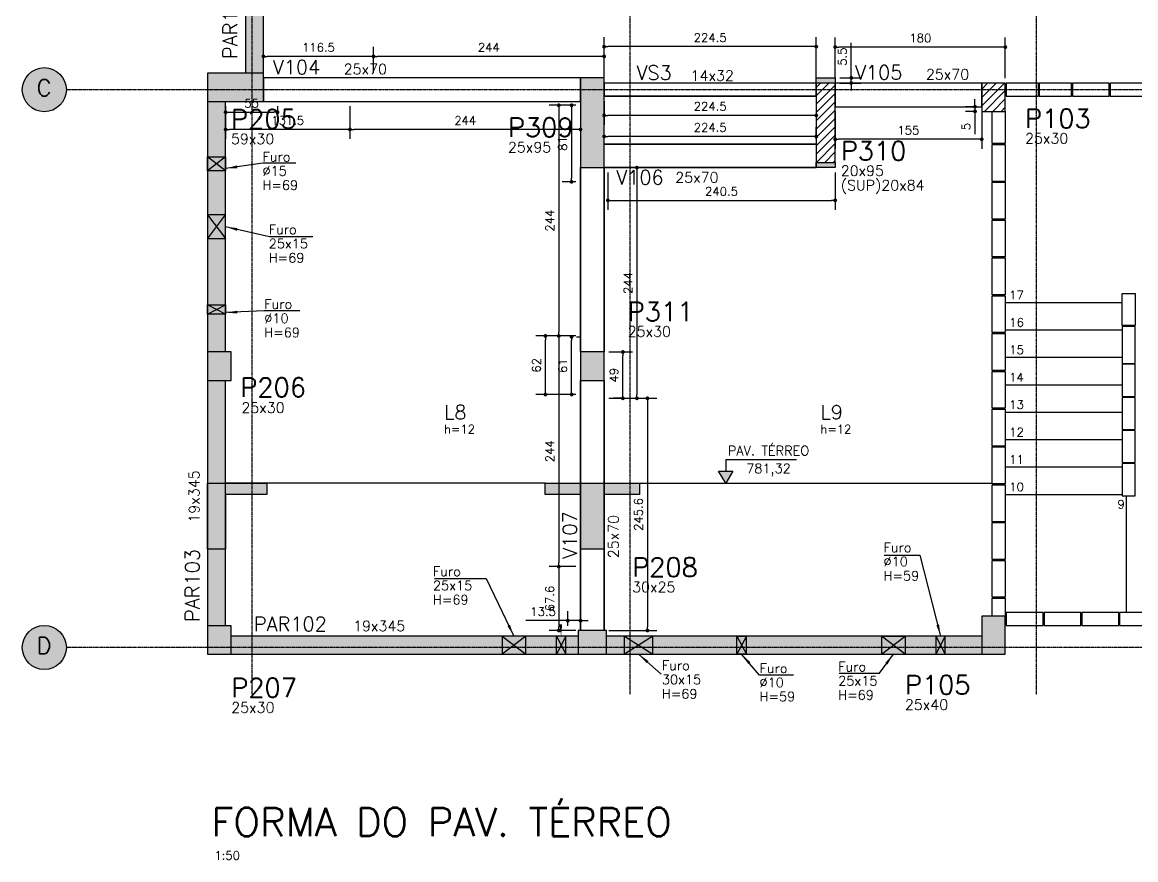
# Model space of a CAD drawing. Extents: x -856 to 20282, y 14720 to 28231.
# Drawn here: x 11829 to 13007, y 15021 to 15907 of the extents above; entities that cross this region are included whole.
import ezdxf
from ezdxf.enums import TextEntityAlignment as Align

# ---------------------------------------------------------------- set-up
doc = ezdxf.new("R2010")
doc.units = 0
doc.linetypes.add('AXES', pattern=[0.54, 0.3, -0.08, 0.08, -0.08])
doc.layers.get('0').update_dxf_attribs({"linetype": 'CONTINUOUS'})
doc.layers.get('Defpoints').update_dxf_attribs({"linetype": 'CONTINUOUS'})
for name, color, linetype in [('00 - FELIPE', 2, 'CONTINUOUS'), ('241', 2, 'CONTINUOUS'), ('41', 2, 'CONTINUOUS'), ('COTA', 1, 'CONTINUOUS'), ('EIXOS', 1, 'AXES'), ('H2', 252, 'CONTINUOUS'), ('H3', 253, 'CONTINUOUS'), ('H4', 254, 'CONTINUOUS'), ('H5', 1, 'CONTINUOUS'), ('H7', 1, 'CONTINUOUS'), ('IND-EIXOS', 2, 'CONTINUOUS'), ('L-D', 2, 'CONTINUOUS'), ('L-N', 4, 'CONTINUOUS'), ('LINHA_FINA', 1, 'CONTINUOUS'), ('LINHA_NIVEL', 210, 'CONTINUOUS'), ('P-D', 2, 'CONTINUOUS'), ('P-M', 5, 'CONTINUOUS'), ('PENA_1', 1, 'CONTINUOUS'), ('PENA_3', 3, 'CONTINUOUS'), ('PIL-N', 4, 'CONTINUOUS'), ('SEC-SOL', 1, 'CONTINUOUS'), ('T1', 2, 'CONTINUOUS'), ('T4', 6, 'CONTINUOUS'), ('TEXT-EIXOS', 3, 'CONTINUOUS'), ('TEXTO', 3, 'CONTINUOUS'), ('VIG-D', 2, 'CONTINUOUS'), ('VIG-N', 4, 'CONTINUOUS'), ('VIGA', 3, 'CONTINUOUS')]:
    doc.layers.add(name, color=color, linetype=linetype)
doc.styles.add('COTA', font='romans.shx')
doc.styles.get("Standard").update_dxf_attribs({"font": 'ROMANS.SHX'})
doc.styles.add('TEXTO', font='romans.shx', dxfattribs={"height": 10})
doc.styles.add('Texto1', font='romans.shx', dxfattribs={"height": 9})
doc.styles.add('Texto4', font='romans.shx', dxfattribs={"height": 30})
doc.dimstyles.new('forma', dxfattribs={"dimscale": 5, "dimtxt": 1.8, "dimasz": 0.8, "dimexe": 2, "dimexo": 1, "dimgap": 1, "dimtad": 1, "dimdec": 1, "dimzin": 9, "dimdsep": 46, "dimtxsty": 'COTA', "dimblk1": 'DOT', "dimblk2": 'DOT', "dimsah": 1, "dimcen": 0, "dimdle": 1, "dimclrd": 256, "dimclre": 256, "dimclrt": 2, "dimadec": 0, "dimazin": 0, "dimtfac": 1, "dimtdec": 0, "dimtmove": 0, "dimatfit": 3, "dimfxl": 1, "dimtolj": 1, "dimtzin": 0, "dimarcsym": 0})
pattern_1 = [(45, (11243.565, -20439.0886), (-4.4194174, 4.4194174), [])]

# ---------------------------------------------------------------- blocks, each defined once
blk = doc.blocks.new('elevação_d')
at = {"layer": 'LINHA_FINA', "linetype": 'Continuous'}
blk.add_hatch(color=256, dxfattribs=at).paths.add_polyline_path([(0, 0), (1.5, 2.5), (-1.5, 2.5)])
at = {"layer": 'LINHA_FINA'}
for p, q in [((0, 5), (0, 2.5)), ((0, 5), (15, 5)), ((0, 0), (-1.5, 2.5)), ((-1.5, 2.5), (1.5, 2.5)), ((1.5, 2.5), (0, 0))]:
    blk.add_line(p, q, dxfattribs=at)
at = {"layer": 'TEXTO', "linetype": 'Continuous', "style": 'TEXTO'}
for p in [(9.07, 5.25), (9.07, 1.5)]:
    blk.add_attdef('XXXX.XX', text='', height=2, dxfattribs=at).set_placement(p, align=Align.BOTTOM_CENTER)
blk = doc.blocks.new('ss')
at = {"layer": 'LINHA_FINA'}
blk.add_solid([(0, 0), (-2.5, -0.29), (-2.5, 0.3)], dxfattribs=at)
blk = doc.blocks.new('_Dot')
at = {"color": 0, "linetype": 'ByBlock', "lineweight": -2}
blk.add_line((-0.5, 0), (-1, 0), dxfattribs=at)
at = {"color": 0, "linetype": 'ByBlock', "const_width": 0.5}
blk.add_lwpolyline([(-0.25, 0, 1), (0.25, 0, 1)], format="xyb", close=True, dxfattribs=at)
blk = doc.blocks.new('*D1078')
at = {"layer": '00 - FELIPE', "lineweight": -2, "transparency": 16777216}
for p, q in [((12444.6, 15823.5), (12444.6, 15798.3)), ((12669.1, 15823.5), (12669.1, 15798.3)), ((12665.1, 15808.3), (12448.6, 15808.3))]:
    blk.add_line(p, q, dxfattribs=at)
at = {"layer": 'Defpoints', "color": 0, "transparency": 16777216}
for p in [(12444.6, 15828.5), (12669.1, 15828.5), (12444.6, 15808.3)]:
    blk.add_point(p, dxfattribs=at)
at = {"layer": '00 - FELIPE', "lineweight": -2, "transparency": 16777216, "xscale": 4, "yscale": 4, "zscale": 4, "rotation": 180}
blk.add_blockref('_Dot', (12444.6, 15808.3), dxfattribs=at)
at = {"layer": '00 - FELIPE', "lineweight": -2, "transparency": 16777216, "xscale": 4, "yscale": 4, "zscale": 4}
blk.add_blockref('_Dot', (12669.1, 15808.3), dxfattribs=at)
at = {"layer": '00 - FELIPE', "color": 2, "transparency": 16777216, "insert": (12556.8, 15817.8), "char_height": 9, "attachment_point": 5, "style": 'COTA'}
blk.add_mtext('\\A1;224.5 ', dxfattribs=at)
blk = doc.blocks.new('*D1079')
at = {"layer": '00 - FELIPE', "lineweight": -2, "transparency": 16777216}
for p, q in [((12444.6, 15847.5), (12444.6, 15891)), ((12669.1, 15847.5), (12669.1, 15891)), ((12665.1, 15881), (12448.6, 15881))]:
    blk.add_line(p, q, dxfattribs=at)
at = {"layer": 'Defpoints', "color": 0, "transparency": 16777216}
for p in [(12444.6, 15881), (12444.6, 15842.5), (12669.1, 15842.5)]:
    blk.add_point(p, dxfattribs=at)
at = {"layer": '00 - FELIPE', "lineweight": -2, "transparency": 16777216, "xscale": 4, "yscale": 4, "zscale": 4, "rotation": 180}
blk.add_blockref('_Dot', (12444.6, 15881), dxfattribs=at)
at = {"layer": '00 - FELIPE', "lineweight": -2, "transparency": 16777216, "xscale": 4, "yscale": 4, "zscale": 4}
blk.add_blockref('_Dot', (12669.1, 15881), dxfattribs=at)
at = {"layer": '00 - FELIPE', "color": 2, "transparency": 16777216, "insert": (12556.8, 15890.5), "char_height": 9, "attachment_point": 5, "style": 'COTA'}
blk.add_mtext('\\A1;224.5 ', dxfattribs=at)
blk = doc.blocks.new('*D1080')
at = {"layer": '00 - FELIPE', "lineweight": -2, "transparency": 16777216}
for p, q in [((12175.6, 15818), (12175.6, 15783.4)), ((12419.6, 15818), (12419.6, 15783.4)), ((12415.6, 15793.4), (12179.6, 15793.4))]:
    blk.add_line(p, q, dxfattribs=at)
at = {"layer": 'Defpoints', "color": 0, "transparency": 16777216}
for p in [(12175.6, 15823), (12419.6, 15823), (12175.6, 15793.4)]:
    blk.add_point(p, dxfattribs=at)
at = {"layer": '00 - FELIPE', "lineweight": -2, "transparency": 16777216, "xscale": 4, "yscale": 4, "zscale": 4, "rotation": 180}
blk.add_blockref('_Dot', (12175.6, 15793.4), dxfattribs=at)
at = {"layer": '00 - FELIPE', "lineweight": -2, "transparency": 16777216, "xscale": 4, "yscale": 4, "zscale": 4}
blk.add_blockref('_Dot', (12419.6, 15793.4), dxfattribs=at)
at = {"layer": '00 - FELIPE', "color": 2, "transparency": 16777216, "insert": (12297.6, 15802.9), "char_height": 9, "attachment_point": 5, "style": 'COTA'}
blk.add_mtext('\\A1;244 ', dxfattribs=at)
blk = doc.blocks.new('*D1081')
at = {"layer": '00 - FELIPE', "lineweight": -2, "transparency": 16777216}
for p, q in [((12044.1, 15818), (12044.1, 15783.4)), ((12175.6, 15818), (12175.6, 15783.4)), ((12171.6, 15793.4), (12048.1, 15793.4))]:
    blk.add_line(p, q, dxfattribs=at)
at = {"layer": 'Defpoints', "color": 0, "transparency": 16777216}
for p in [(12044.1, 15823), (12175.6, 15823), (12044.1, 15793.4)]:
    blk.add_point(p, dxfattribs=at)
at = {"layer": '00 - FELIPE', "lineweight": -2, "transparency": 16777216, "xscale": 4, "yscale": 4, "zscale": 4, "rotation": 180}
blk.add_blockref('_Dot', (12044.1, 15793.4), dxfattribs=at)
at = {"layer": '00 - FELIPE', "lineweight": -2, "transparency": 16777216, "xscale": 4, "yscale": 4, "zscale": 4}
blk.add_blockref('_Dot', (12175.6, 15793.4), dxfattribs=at)
at = {"layer": '00 - FELIPE', "color": 2, "transparency": 16777216, "insert": (12109.8, 15802.9), "char_height": 9, "attachment_point": 5, "style": 'COTA'}
blk.add_mtext('\\A1;131.5 ', dxfattribs=at)
blk = doc.blocks.new('*D1082')
at = {"layer": '00 - FELIPE', "lineweight": -2, "transparency": 16777216}
for p, q in [((12044.1, 15818), (12044.1, 15801.6)), ((12048.1, 15811.6), (12095.1, 15811.6)), ((12099.1, 15818), (12099.1, 15801.6))]:
    blk.add_line(p, q, dxfattribs=at)
at = {"layer": 'Defpoints', "color": 0, "transparency": 16777216}
for p in [(12044.1, 15823), (12099.1, 15823), (12099.1, 15811.6)]:
    blk.add_point(p, dxfattribs=at)
at = {"layer": '00 - FELIPE', "lineweight": -2, "transparency": 16777216, "xscale": 4, "yscale": 4, "zscale": 4, "rotation": 180}
blk.add_blockref('_Dot', (12044.1, 15811.6), dxfattribs=at)
at = {"layer": '00 - FELIPE', "lineweight": -2, "transparency": 16777216, "xscale": 4, "yscale": 4, "zscale": 4}
blk.add_blockref('_Dot', (12099.1, 15811.6), dxfattribs=at)
at = {"layer": '00 - FELIPE', "color": 2, "transparency": 16777216, "insert": (12071.6, 15821.1), "char_height": 9, "attachment_point": 5, "style": 'COTA'}
blk.add_mtext('\\A1;55 ', dxfattribs=at)
blk = doc.blocks.new('*D1083')
at = {"layer": '00 - FELIPE', "lineweight": -2, "transparency": 16777216}
for p, q in [((12200.6, 15853), (12200.6, 15880.7)), ((12440.6, 15870.7), (12204.6, 15870.7)), ((12444.6, 15853), (12444.6, 15880.7))]:
    blk.add_line(p, q, dxfattribs=at)
at = {"layer": 'Defpoints', "color": 0, "transparency": 16777216}
for p in [(12200.6, 15870.7), (12200.6, 15848), (12444.6, 15848)]:
    blk.add_point(p, dxfattribs=at)
at = {"layer": '00 - FELIPE', "lineweight": -2, "transparency": 16777216, "xscale": 4, "yscale": 4, "zscale": 4, "rotation": 180}
blk.add_blockref('_Dot', (12200.6, 15870.7), dxfattribs=at)
at = {"layer": '00 - FELIPE', "lineweight": -2, "transparency": 16777216, "xscale": 4, "yscale": 4, "zscale": 4}
blk.add_blockref('_Dot', (12444.6, 15870.7), dxfattribs=at)
at = {"layer": '00 - FELIPE', "color": 2, "transparency": 16777216, "insert": (12322.6, 15880.2), "char_height": 9, "attachment_point": 5, "style": 'COTA'}
blk.add_mtext('\\A1;244 ', dxfattribs=at)
blk = doc.blocks.new('*D1084')
at = {"layer": '00 - FELIPE', "lineweight": -2, "transparency": 16777216}
for p, q in [((12084.1, 15853), (12084.1, 15880.7)), ((12196.6, 15870.7), (12088.1, 15870.7)), ((12200.6, 15853), (12200.6, 15880.7))]:
    blk.add_line(p, q, dxfattribs=at)
at = {"layer": 'Defpoints', "color": 0, "transparency": 16777216}
for p in [(12084.1, 15870.7), (12084.1, 15848), (12200.6, 15848)]:
    blk.add_point(p, dxfattribs=at)
at = {"layer": '00 - FELIPE', "lineweight": -2, "transparency": 16777216, "xscale": 4, "yscale": 4, "zscale": 4, "rotation": 180}
blk.add_blockref('_Dot', (12084.1, 15870.7), dxfattribs=at)
at = {"layer": '00 - FELIPE', "lineweight": -2, "transparency": 16777216, "xscale": 4, "yscale": 4, "zscale": 4}
blk.add_blockref('_Dot', (12200.6, 15870.7), dxfattribs=at)
at = {"layer": '00 - FELIPE', "color": 2, "transparency": 16777216, "insert": (12142.3, 15880.2), "char_height": 9, "attachment_point": 5, "style": 'COTA'}
blk.add_mtext('\\A1;116.5 ', dxfattribs=at)
blk = doc.blocks.new('*D1085')
at = {"layer": '00 - FELIPE', "lineweight": -2, "transparency": 16777216}
for p, q in [((12689.1, 15812.5), (12689.1, 15773)), ((12844.1, 15812.5), (12844.1, 15773)), ((12840.1, 15783), (12693.1, 15783))]:
    blk.add_line(p, q, dxfattribs=at)
at = {"layer": 'Defpoints', "color": 0, "transparency": 16777216}
for p in [(12689.1, 15817.5), (12844.1, 15817.5), (12689.1, 15783)]:
    blk.add_point(p, dxfattribs=at)
at = {"layer": '00 - FELIPE', "lineweight": -2, "transparency": 16777216, "xscale": 4, "yscale": 4, "zscale": 4, "rotation": 180}
blk.add_blockref('_Dot', (12689.1, 15783), dxfattribs=at)
at = {"layer": '00 - FELIPE', "lineweight": -2, "transparency": 16777216, "xscale": 4, "yscale": 4, "zscale": 4}
blk.add_blockref('_Dot', (12844.1, 15783), dxfattribs=at)
at = {"layer": '00 - FELIPE', "color": 2, "transparency": 16777216, "insert": (12766.6, 15792.5), "char_height": 9, "attachment_point": 5, "style": 'COTA'}
blk.add_mtext('\\A1;155 ', dxfattribs=at)
blk = doc.blocks.new('*D1086')
at = {"layer": '00 - FELIPE', "lineweight": -2, "transparency": 16777216}
for p, q in [((12837, 15821.5), (12837, 15825.5)), ((12839.1, 15817.5), (12827, 15817.5)), ((12839.1, 15812.5), (12827, 15812.5)), ((12837, 15817.5), (12837, 15812.5)), ((12837, 15808.5), (12837, 15788.5))]:
    blk.add_line(p, q, dxfattribs=at)
at = {"layer": 'Defpoints', "color": 0, "transparency": 16777216}
for p in [(12837, 15812.5), (12844.1, 15817.5), (12844.1, 15812.5)]:
    blk.add_point(p, dxfattribs=at)
at = {"layer": '00 - FELIPE', "lineweight": -2, "transparency": 16777216, "xscale": 4, "yscale": 4, "zscale": 4}
for p, rotation in [((12837, 15817.5), 270), ((12837, 15812.5), 90)]:
    blk.add_blockref('_Dot', p, dxfattribs=dict(at, rotation=rotation))
at = {"layer": '00 - FELIPE', "color": 2, "transparency": 16777216, "insert": (12827.5, 15796.5), "char_height": 9, "attachment_point": 5, "rotation": 90, "style": 'COTA'}
blk.add_mtext('\\A1;5 ', dxfattribs=at)
blk = doc.blocks.new('*D1087')
at = {"layer": '00 - FELIPE', "lineweight": -2, "transparency": 16777216}
for p, q in [((12689.1, 15847.5), (12689.1, 15890.6)), ((12869.1, 15847.5), (12869.1, 15890.6)), ((12865.1, 15880.6), (12693.1, 15880.6))]:
    blk.add_line(p, q, dxfattribs=at)
at = {"layer": 'Defpoints', "color": 0, "transparency": 16777216}
for p in [(12689.1, 15880.6), (12689.1, 15842.5), (12869.1, 15842.5)]:
    blk.add_point(p, dxfattribs=at)
at = {"layer": '00 - FELIPE', "lineweight": -2, "transparency": 16777216, "xscale": 4, "yscale": 4, "zscale": 4, "rotation": 180}
blk.add_blockref('_Dot', (12689.1, 15880.6), dxfattribs=at)
at = {"layer": '00 - FELIPE', "lineweight": -2, "transparency": 16777216, "xscale": 4, "yscale": 4, "zscale": 4}
blk.add_blockref('_Dot', (12869.1, 15880.6), dxfattribs=at)
at = {"layer": '00 - FELIPE', "color": 2, "transparency": 16777216, "insert": (12779.1, 15890.1), "char_height": 9, "attachment_point": 5, "style": 'COTA'}
blk.add_mtext('\\A1;180 ', dxfattribs=at)
blk = doc.blocks.new('*D1088')
at = {"layer": '00 - FELIPE', "lineweight": -2, "transparency": 16777216}
for p, q in [((12706.1, 15852), (12706.1, 15884.9)), ((12694.1, 15848), (12716.1, 15848)), ((12706.1, 15842.5), (12706.1, 15848)), ((12694.1, 15842.5), (12716.1, 15842.5)), ((12706.1, 15838.5), (12706.1, 15834.5))]:
    blk.add_line(p, q, dxfattribs=at)
at = {"layer": 'Defpoints', "color": 0, "transparency": 16777216}
for p in [(12689.1, 15848), (12706.1, 15848), (12689.1, 15842.5)]:
    blk.add_point(p, dxfattribs=at)
at = {"layer": '00 - FELIPE', "lineweight": -2, "transparency": 16777216, "xscale": 4, "yscale": 4, "zscale": 4}
for p, rotation in [((12706.1, 15848), 270), ((12706.1, 15842.5), 90)]:
    blk.add_blockref('_Dot', p, dxfattribs=dict(at, rotation=rotation))
at = {"layer": '00 - FELIPE', "color": 2, "transparency": 16777216, "insert": (12696.6, 15870.4), "char_height": 9, "attachment_point": 5, "rotation": 90, "style": 'COTA'}
blk.add_mtext('\\A1;5.5 ', dxfattribs=at)
blk = doc.blocks.new('*D1089')
at = {"layer": '00 - FELIPE', "lineweight": -2, "transparency": 16777216}
for p, q in [((12414.6, 15819), (12386.6, 15819)), ((12396.6, 15815), (12396.6, 15579)), ((12414.6, 15575), (12386.6, 15575))]:
    blk.add_line(p, q, dxfattribs=at)
at = {"layer": 'Defpoints', "color": 0, "transparency": 16777216}
for p in [(12419.6, 15819), (12396.6, 15575), (12419.6, 15575)]:
    blk.add_point(p, dxfattribs=at)
at = {"layer": '00 - FELIPE', "lineweight": -2, "transparency": 16777216, "xscale": 4, "yscale": 4, "zscale": 4}
for p, rotation in [((12396.6, 15819), 90), ((12396.6, 15575), 270)]:
    blk.add_blockref('_Dot', p, dxfattribs=dict(at, rotation=rotation))
at = {"layer": '00 - FELIPE', "color": 2, "transparency": 16777216, "insert": (12387.1, 15697), "char_height": 9, "attachment_point": 5, "rotation": 90, "style": 'COTA'}
blk.add_mtext('\\A1;244 ', dxfattribs=at)
blk = doc.blocks.new('*D1091')
at = {"layer": '00 - FELIPE', "lineweight": -2, "transparency": 16777216}
for p, q in [((12414.6, 15819), (12400.1, 15819)), ((12410.1, 15815), (12410.1, 15742)), ((12414.6, 15738), (12400.1, 15738))]:
    blk.add_line(p, q, dxfattribs=at)
at = {"layer": 'Defpoints', "color": 0, "transparency": 16777216}
for p in [(12419.6, 15819), (12410.1, 15738), (12419.6, 15738)]:
    blk.add_point(p, dxfattribs=at)
at = {"layer": '00 - FELIPE', "lineweight": -2, "transparency": 16777216, "xscale": 4, "yscale": 4, "zscale": 4}
for p, rotation in [((12410.1, 15819), 90), ((12410.1, 15738), 270)]:
    blk.add_blockref('_Dot', p, dxfattribs=dict(at, rotation=rotation))
at = {"layer": '00 - FELIPE', "color": 2, "transparency": 16777216, "insert": (12400.6, 15778.5), "char_height": 9, "attachment_point": 5, "rotation": 90, "style": 'COTA'}
blk.add_mtext('\\A1;81 ', dxfattribs=at)
blk = doc.blocks.new('*D1092')
at = {"layer": '00 - FELIPE', "lineweight": -2, "transparency": 16777216}
for p, q in [((12414.6, 15575), (12386.6, 15575)), ((12396.6, 15571), (12396.6, 15335)), ((12414.6, 15331), (12386.6, 15331))]:
    blk.add_line(p, q, dxfattribs=at)
at = {"layer": 'Defpoints', "color": 0, "transparency": 16777216}
for p in [(12419.6, 15575), (12396.6, 15331), (12419.6, 15331)]:
    blk.add_point(p, dxfattribs=at)
at = {"layer": '00 - FELIPE', "lineweight": -2, "transparency": 16777216, "xscale": 4, "yscale": 4, "zscale": 4}
for p, rotation in [((12396.6, 15575), 90), ((12396.6, 15331), 270)]:
    blk.add_blockref('_Dot', p, dxfattribs=dict(at, rotation=rotation))
at = {"layer": '00 - FELIPE', "color": 2, "transparency": 16777216, "insert": (12387.1, 15453), "char_height": 9, "attachment_point": 5, "rotation": 90, "style": 'COTA'}
blk.add_mtext('\\A1;244 ', dxfattribs=at)
blk = doc.blocks.new('*D1093')
at = {"layer": '00 - FELIPE', "lineweight": -2, "transparency": 16777216}
for p, q in [((12414.6, 15331), (12386.6, 15331)), ((12396.6, 15327), (12396.6, 15267.4)), ((12414.6, 15263.4), (12386.6, 15263.4))]:
    blk.add_line(p, q, dxfattribs=at)
at = {"layer": 'Defpoints', "color": 0, "transparency": 16777216}
for p in [(12419.6, 15331), (12396.6, 15263.4), (12419.6, 15263.4)]:
    blk.add_point(p, dxfattribs=at)
at = {"layer": '00 - FELIPE', "lineweight": -2, "transparency": 16777216, "xscale": 4, "yscale": 4, "zscale": 4}
for p, rotation in [((12396.6, 15331), 90), ((12396.6, 15263.4), 270)]:
    blk.add_blockref('_Dot', p, dxfattribs=dict(at, rotation=rotation))
at = {"layer": '00 - FELIPE', "color": 2, "transparency": 16777216, "insert": (12387.1, 15297.2), "char_height": 9, "attachment_point": 5, "rotation": 90, "style": 'COTA'}
blk.add_mtext('\\A1;67.6 ', dxfattribs=at)
blk = doc.blocks.new('*D1094')
at = {"layer": '00 - FELIPE', "lineweight": -2, "transparency": 16777216}
for p, q in [((12410.2, 15517), (12410.2, 15570)), ((12415.2, 15574), (12420.2, 15574)), ((12414.6, 15513), (12400.2, 15513))]:
    blk.add_line(p, q, dxfattribs=at)
at = {"layer": 'Defpoints', "color": 0, "transparency": 16777216}
for p in [(12410.2, 15574), (12410.2, 15574), (12419.6, 15513)]:
    blk.add_point(p, dxfattribs=at)
at = {"layer": '00 - FELIPE', "lineweight": -2, "transparency": 16777216, "xscale": 4, "yscale": 4, "zscale": 4}
for p, rotation in [((12410.2, 15574), 90), ((12410.2, 15513), 270)]:
    blk.add_blockref('_Dot', p, dxfattribs=dict(at, rotation=rotation))
at = {"layer": '00 - FELIPE', "color": 2, "transparency": 16777216, "insert": (12400.7, 15543.5), "char_height": 9, "attachment_point": 5, "rotation": 90, "style": 'COTA'}
blk.add_mtext('\\A1;61 ', dxfattribs=at)
blk = doc.blocks.new('*D1095')
at = {"layer": '00 - FELIPE', "lineweight": -2, "transparency": 16777216}
for p, q in [((12406.1, 15268.4), (12406.1, 15283.8)), ((12419.6, 15268.4), (12419.6, 15283.8)), ((12402.1, 15273.8), (12361.9, 15273.8)), ((12419.6, 15273.8), (12406.1, 15273.8)), ((12423.6, 15273.8), (12427.6, 15273.8))]:
    blk.add_line(p, q, dxfattribs=at)
at = {"layer": 'Defpoints', "color": 0, "transparency": 16777216}
for p in [(12406.1, 15273.8), (12406.1, 15263.4), (12419.6, 15263.4)]:
    blk.add_point(p, dxfattribs=at)
at = {"layer": '00 - FELIPE', "lineweight": -2, "transparency": 16777216, "xscale": 4, "yscale": 4, "zscale": 4}
blk.add_blockref('_Dot', (12406.1, 15273.8), dxfattribs=at)
at = {"layer": '00 - FELIPE', "lineweight": -2, "transparency": 16777216, "xscale": 4, "yscale": 4, "zscale": 4, "rotation": 180}
blk.add_blockref('_Dot', (12419.6, 15273.8), dxfattribs=at)
at = {"layer": '00 - FELIPE', "color": 2, "transparency": 16777216, "insert": (12380, 15283.3), "char_height": 9, "attachment_point": 5, "style": 'COTA'}
blk.add_mtext('\\A1;13.5 ', dxfattribs=at)
blk = doc.blocks.new('*D1096')
at = {"layer": '00 - FELIPE', "lineweight": -2, "transparency": 16777216}
for p, q in [((12449.6, 15753), (12489.3, 15753)), ((12479.3, 15749), (12479.3, 15513)), ((12449.6, 15509), (12489.3, 15509))]:
    blk.add_line(p, q, dxfattribs=at)
at = {"layer": 'Defpoints', "color": 0, "transparency": 16777216}
for p in [(12444.6, 15753), (12444.6, 15509), (12479.3, 15509)]:
    blk.add_point(p, dxfattribs=at)
at = {"layer": '00 - FELIPE', "lineweight": -2, "transparency": 16777216, "xscale": 4, "yscale": 4, "zscale": 4}
for p, rotation in [((12479.3, 15753), 90), ((12479.3, 15509), 270)]:
    blk.add_blockref('_Dot', p, dxfattribs=dict(at, rotation=rotation))
at = {"layer": '00 - FELIPE', "color": 2, "transparency": 16777216, "insert": (12469.8, 15631), "char_height": 9, "attachment_point": 5, "rotation": 90, "style": 'COTA'}
blk.add_mtext('\\A1;244 ', dxfattribs=at)
blk = doc.blocks.new('*D1097')
at = {"layer": '00 - FELIPE', "lineweight": -2, "transparency": 16777216}
for p, q in [((12449.6, 15558), (12474.5, 15558)), ((12464.5, 15513), (12464.5, 15554)), ((12464.5, 15509), (12454.5, 15509))]:
    blk.add_line(p, q, dxfattribs=at)
at = {"layer": 'Defpoints', "color": 0, "transparency": 16777216}
for p in [(12444.6, 15558), (12464.5, 15558), (12469.5, 15509)]:
    blk.add_point(p, dxfattribs=at)
at = {"layer": '00 - FELIPE', "lineweight": -2, "transparency": 16777216, "xscale": 4, "yscale": 4, "zscale": 4}
for p, rotation in [((12464.5, 15558), 90), ((12464.5, 15509), 270)]:
    blk.add_blockref('_Dot', p, dxfattribs=dict(at, rotation=rotation))
at = {"layer": '00 - FELIPE', "color": 2, "transparency": 16777216, "insert": (12455, 15533.5), "char_height": 9, "attachment_point": 5, "rotation": 90, "style": 'COTA'}
blk.add_mtext('\\A1;49 ', dxfattribs=at)
blk = doc.blocks.new('*D1098')
at = {"layer": '00 - FELIPE', "lineweight": -2, "transparency": 16777216}
for p, q in [((12395.6, 15575), (12372.5, 15575)), ((12382.5, 15517), (12382.5, 15571)), ((12409.7, 15513), (12372.5, 15513))]:
    blk.add_line(p, q, dxfattribs=at)
at = {"layer": 'Defpoints', "color": 0, "transparency": 16777216}
for p in [(12382.5, 15575), (12400.6, 15575), (12414.7, 15513)]:
    blk.add_point(p, dxfattribs=at)
at = {"layer": '00 - FELIPE', "lineweight": -2, "transparency": 16777216, "xscale": 4, "yscale": 4, "zscale": 4}
for p, rotation in [((12382.5, 15575), 90), ((12382.5, 15513), 270)]:
    blk.add_blockref('_Dot', p, dxfattribs=dict(at, rotation=rotation))
at = {"layer": '00 - FELIPE', "color": 2, "transparency": 16777216, "insert": (12373, 15544), "char_height": 9, "attachment_point": 5, "rotation": 90, "style": 'COTA'}
blk.add_mtext('\\A1;62 ', dxfattribs=at)
blk = doc.blocks.new('*D1099')
at = {"layer": '00 - FELIPE', "lineweight": -2, "transparency": 16777216}
for p, q in [((12459.5, 15509), (12500.4, 15509)), ((12490.4, 15505), (12490.4, 15267.4)), ((12449.6, 15263.4), (12500.4, 15263.4))]:
    blk.add_line(p, q, dxfattribs=at)
at = {"layer": 'Defpoints', "color": 0, "transparency": 16777216}
for p in [(12454.5, 15509), (12444.6, 15263.4), (12490.4, 15263.4)]:
    blk.add_point(p, dxfattribs=at)
at = {"layer": '00 - FELIPE', "lineweight": -2, "transparency": 16777216, "xscale": 4, "yscale": 4, "zscale": 4}
for p, rotation in [((12490.4, 15509), 90), ((12490.4, 15263.4), 270)]:
    blk.add_blockref('_Dot', p, dxfattribs=dict(at, rotation=rotation))
at = {"layer": '00 - FELIPE', "color": 2, "transparency": 16777216, "insert": (12480.9, 15386.2), "char_height": 9, "attachment_point": 5, "rotation": 90, "style": 'COTA'}
blk.add_mtext('\\A1;245.6 ', dxfattribs=at)
blk = doc.blocks.new('*D1103')
at = {"layer": '00 - FELIPE', "lineweight": -2, "transparency": 16777216}
for p, q in [((12448.6, 15748), (12448.6, 15708.4)), ((12689.1, 15748), (12689.1, 15708.4)), ((12452.6, 15718.4), (12685.1, 15718.4))]:
    blk.add_line(p, q, dxfattribs=at)
at = {"layer": 'Defpoints', "color": 0, "transparency": 16777216}
for p in [(12448.6, 15753), (12689.1, 15753), (12689.1, 15718.4)]:
    blk.add_point(p, dxfattribs=at)
at = {"layer": '00 - FELIPE', "lineweight": -2, "transparency": 16777216, "xscale": 4, "yscale": 4, "zscale": 4, "rotation": 180}
blk.add_blockref('_Dot', (12448.6, 15718.4), dxfattribs=at)
at = {"layer": '00 - FELIPE', "lineweight": -2, "transparency": 16777216, "xscale": 4, "yscale": 4, "zscale": 4}
blk.add_blockref('_Dot', (12689.1, 15718.4), dxfattribs=at)
at = {"layer": '00 - FELIPE', "color": 2, "transparency": 16777216, "insert": (12568.8, 15727.9), "char_height": 9, "attachment_point": 5, "style": 'COTA'}
blk.add_mtext('\\A1;240.5 ', dxfattribs=at)
blk = doc.blocks.new('*D1104')
at = {"layer": '00 - FELIPE', "lineweight": -2, "transparency": 16777216}
for p, q in [((12444.6, 15783), (12444.6, 15796)), ((12669.1, 15783), (12669.1, 15796)), ((12665.1, 15786), (12448.6, 15786))]:
    blk.add_line(p, q, dxfattribs=at)
at = {"layer": 'Defpoints', "color": 0, "transparency": 16777216}
for p in [(12444.6, 15786), (12444.6, 15778), (12669.1, 15778)]:
    blk.add_point(p, dxfattribs=at)
at = {"layer": '00 - FELIPE', "lineweight": -2, "transparency": 16777216, "xscale": 4, "yscale": 4, "zscale": 4, "rotation": 180}
blk.add_blockref('_Dot', (12444.6, 15786), dxfattribs=at)
at = {"layer": '00 - FELIPE', "lineweight": -2, "transparency": 16777216, "xscale": 4, "yscale": 4, "zscale": 4}
blk.add_blockref('_Dot', (12669.1, 15786), dxfattribs=at)
at = {"layer": '00 - FELIPE', "color": 2, "transparency": 16777216, "insert": (12556.8, 15795.5), "char_height": 9, "attachment_point": 5, "style": 'COTA'}
blk.add_mtext('\\A1;224.5 ', dxfattribs=at)

msp = doc.modelspace()

# ---------------------------------------------------------------- hatches: boundary and pattern name
at = {"layer": 'H2'}
for points in [[(12025.08, 15823), (12084.08, 15823), (12084.08, 15853), (12025.08, 15853)], [(12419.58, 15753), (12444.58, 15753), (12444.58, 15848), (12419.58, 15848)], [(12689.08, 15848), (12669.08, 15848), (12669.08, 15842.51), (12689.08, 15842.51)], [(12689.08, 15758.51), (12669.08, 15758.51), (12669.08, 15753), (12689.08, 15753)], [(12025.08, 15528), (12050.08, 15528), (12050.08, 15558), (12025.08, 15558)], [(12419.58, 15528), (12444.58, 15528), (12444.58, 15558), (12419.58, 15558)], [(12844.08, 15238.38), (12869.08, 15238.38), (12869.08, 15278.38), (12844.08, 15278.38)], [(12025.08, 15238.38), (12050.08, 15238.38), (12050.08, 15268.38), (12025.08, 15268.38)], [(12417.08, 15238.38), (12447.08, 15238.38), (12447.08, 15263.38), (12417.08, 15263.38)]]:
    msp.add_hatch(color=256, dxfattribs=at).paths.add_polyline_path(points)
at = {"layer": 'H3'}
for points in [[(12084.08, 16206), (12065.08, 16206), (12065.08, 16000.5), (12065.08, 15853), (12084.08, 15853), (12084.08, 15988), (12084.08, 16013)], [(12044.08, 15823), (12025.08, 15823), (12025.08, 15558), (12044.08, 15558)], [(12044.08, 15528), (12025.08, 15528), (12025.08, 15268.38), (12044.08, 15268.38)], [(12417.08, 15238.38), (12417.08, 15257.38), (12050.08, 15257.38), (12050.08, 15238.38)], [(12844.08, 15238.38), (12844.08, 15257.38), (12447.08, 15257.38), (12447.08, 15238.38)]]:
    msp.add_hatch(color=256, dxfattribs=at).paths.add_polyline_path(points)
at = {"layer": 'H4'}
h = msp.add_hatch(color=256, dxfattribs=at)
edge = h.paths.add_edge_path()
edge.add_arc((11852.28, 15835.47), 23.33, 0, 360)
h = msp.add_hatch(color=256, dxfattribs=at)
edge = h.paths.add_edge_path()
edge.add_arc((11852.28, 15245.43), 23.33, 0, 360)
at = {"layer": 'H5'}
h = msp.add_hatch(dxfattribs=at)
h.set_pattern_fill('ANSI31', color=256, scale=50, style=0)
h.set_pattern_definition(pattern_1)
h.paths.add_polyline_path([(12669.08, 15758.51), (12689.08, 15758.51), (12689.08, 15842.51), (12669.08, 15842.51)])
h = msp.add_hatch(dxfattribs=at)
h.set_pattern_fill('ANSI31', color=256, scale=50, style=0)
h.set_pattern_definition(pattern_1)
h.paths.add_polyline_path([(12844.08, 15812.5), (12869.08, 15812.5), (12869.08, 15842.5), (12844.08, 15842.5)])
at = {"layer": 'H7'}
for points in [[(12025.08, 15419.35), (12087.58, 15419.35), (12087.58, 15407.35), (12044.08, 15407.35), (12044.08, 15349.35), (12025.08, 15349.35), (12025.08, 15407.35)], [(12419.58, 15419.35), (12482.08, 15419.35), (12482.08, 15407.35), (12444.58, 15407.35), (12444.58, 15349.35), (12419.58, 15349.35), (12419.58, 15407.35), (12382.08, 15407.35), (12382.08, 15419.35)]]:
    msp.add_hatch(color=256, dxfattribs=at).paths.add_polyline_path(points)

# ---------------------------------------------------------------- linework, layer by layer
for points in [[(12904.08, 15842.5), (12870.08, 15842.5), (12870.08, 15828.5), (12904.08, 15828.5), (12904.08, 15842.5)], [(12939.08, 15842.5), (12905.08, 15842.5), (12905.08, 15828.5), (12939.08, 15828.5), (12939.08, 15842.5)], [(12940.08, 15828.5), (12979.08, 15828.5), (12979.08, 15842.5), (12940.08, 15842.5), (12940.08, 15828.5)], [(12980.08, 15828.5), (13019.08, 15828.5), (13019.08, 15842.5), (12980.08, 15842.5), (12980.08, 15828.5)], [(12855.08, 15778.5), (12855.08, 15812.5), (12869.08, 15812.5), (12869.08, 15778.5), (12855.08, 15778.5)], [(12855.08, 15738.5), (12855.08, 15777.5), (12869.08, 15777.5), (12869.08, 15738.5), (12855.08, 15738.5)], [(12855.08, 15698.5), (12855.08, 15737.5), (12869.08, 15737.5), (12869.08, 15698.5), (12855.08, 15698.5)], [(12855.08, 15658.5), (12855.08, 15697.5), (12869.08, 15697.5), (12869.08, 15658.5), (12855.08, 15658.5)], [(12855.08, 15618.5), (12855.08, 15657.5), (12869.08, 15657.5), (12869.08, 15618.5), (12855.08, 15618.5)], [(12855.08, 15578.5), (12855.08, 15617.5), (12869.08, 15617.5), (12869.08, 15578.5), (12855.08, 15578.5)], [(13006.58, 15620), (13006.58, 15586), (12992.58, 15586), (12992.58, 15620), (13006.58, 15620)], [(12855.08, 15538.5), (12855.08, 15577.5), (12869.08, 15577.5), (12869.08, 15538.5), (12855.08, 15538.5)], [(13006.58, 15546), (13006.58, 15585), (12992.58, 15585), (12992.58, 15546), (13006.58, 15546)], [(13006.58, 15511), (13006.58, 15545), (12992.58, 15545), (12992.58, 15511), (13006.58, 15511)], [(12855.08, 15498.5), (12855.08, 15537.5), (12869.08, 15537.5), (12869.08, 15498.5), (12855.08, 15498.5)], [(13006.58, 15476), (13006.58, 15510), (12992.58, 15510), (12992.58, 15476), (13006.58, 15476)], [(12855.08, 15458.5), (12855.08, 15497.5), (12869.08, 15497.5), (12869.08, 15458.5), (12855.08, 15458.5)], [(13006.58, 15441), (13006.58, 15475), (12992.58, 15475), (12992.58, 15441), (13006.58, 15441)], [(12855.08, 15418.5), (12855.08, 15457.5), (12869.08, 15457.5), (12869.08, 15418.5), (12855.08, 15418.5)], [(13006.58, 15406), (13006.58, 15440), (12992.58, 15440), (12992.58, 15406), (13006.58, 15406)], [(12855.08, 15378.5), (12855.08, 15417.5), (12869.08, 15417.5), (12869.08, 15378.5), (12855.08, 15378.5)], [(12855.08, 15338.5), (12855.08, 15377.5), (12869.08, 15377.5), (12869.08, 15338.5), (12855.08, 15338.5)], [(12855.08, 15298.5), (12855.08, 15337.5), (12869.08, 15337.5), (12869.08, 15298.5), (12855.08, 15298.5)], [(12855.08, 15278.5), (12855.08, 15297.5), (12869.08, 15297.5), (12869.08, 15278.5), (12855.08, 15278.5)], [(12870.08, 15268.5), (12909.08, 15268.5), (12909.08, 15282.5), (12870.08, 15282.5), (12870.08, 15268.5)], [(12910.08, 15268.5), (12949.08, 15268.5), (12949.08, 15282.5), (12910.08, 15282.5), (12910.08, 15268.5)], [(12950.08, 15268.5), (12989.08, 15268.5), (12989.08, 15282.5), (12950.08, 15282.5), (12950.08, 15268.5)], [(12990.08, 15268.5), (13029.08, 15268.5), (13029.08, 15282.5), (12990.08, 15282.5), (12990.08, 15268.5)]]:
    msp.add_lwpolyline(points)
at = {"layer": '00 - FELIPE'}
for points in [[(12084.08, 15823), (12419.58, 15823), (12419.58, 15848), (12084.08, 15848)], [(12444.58, 15828.5), (12669.08, 15828.5), (12669.08, 15842.5), (12444.58, 15842.5)], [(12689.08, 15817.5), (12844.08, 15817.5), (12844.08, 15842.5), (12689.08, 15842.5)], [(12444.58, 15778), (12669.08, 15778), (12669.08, 15753), (12444.58, 15753)], [(12444.58, 15558), (12419.58, 15558), (12419.58, 15753), (12444.58, 15753)], [(12444.58, 15263.38), (12419.58, 15263.38), (12419.58, 15528), (12444.58, 15528)]]:
    msp.add_lwpolyline(points, close=True, dxfattribs=at)
at = {"layer": '241'}
for p, q in [((12992.58, 15610), (12869.08, 15610)), ((12992.58, 15581), (12869.08, 15581)), ((12992.58, 15552), (12869.08, 15552)), ((12992.58, 15523), (12869.08, 15523)), ((12992.58, 15494), (12869.08, 15494)), ((12992.58, 15465), (12869.08, 15465)), ((12992.58, 15436), (12869.08, 15436)), ((12992.58, 15407), (12869.08, 15407)), ((12997.08, 15406), (12997.08, 15282.5))]:
    msp.add_line(p, q, dxfattribs=at)
at = {"layer": 'EIXOS', "color": 244, "true_color": 0x991b1e}
for p, q in [((12472.08, 15195.55), (12472.08, 17015.58)), ((12902.08, 15195.55), (12902.08, 17013.6)), ((12072.08, 15195.55), (12072.08, 16916.22)), ((14564.38, 15835.5), (11875.62, 15835.5)), ((14564.38, 15245.5), (11875.62, 15245.5)), ((14564.38, 15245.5), (11875.62, 15245.5))]:
    msp.add_line(p, q, dxfattribs=at)
at = {"layer": 'IND-EIXOS'}
for centre in [(11852.28, 15835.47), (11852.28, 15245.43)]:
    msp.add_circle(centre, 23.33, dxfattribs=at)
at = {"layer": 'LINHA_FINA'}
for p, q in [((12083.61, 15757.59), (12044.08, 15752.26)), ((12118.46, 15757.59), (12083.61, 15757.59)), ((12090.44, 15679.83), (12044.08, 15690.5)), ((12136.22, 15679.83), (12090.44, 15679.83)), ((12084.98, 15601.52), (12044.08, 15599.65)), ((12122.73, 15601.52), (12084.98, 15601.52)), ((12740.98, 15343.03), (12778.76, 15343.03)), ((12778.76, 15343.03), (12800.59, 15257.38)), ((12265.11, 15318.42), (12319.92, 15318.42)), ((12319.92, 15318.42), (12349.08, 15257.38)), ((12504.97, 15217.11), (12481.12, 15238.38)), ((12608.89, 15216.03), (12590.12, 15238.38, 0)), ((12735.87, 15218.13), (12750.62, 15238.38)), ((12645, 15216.03), (12608.89, 15216.03)), ((12693.42, 15218.13), (12735.87, 15218.13))]:
    msp.add_line(p, q, dxfattribs=at)
at = {"layer": 'LINHA_NIVEL'}
for p, q in [((12382.08, 15419.35), (12044.08, 15419.35)), ((12482.08, 15419.35), (12855.08, 15419.35))]:
    msp.add_line(p, q, dxfattribs=at)
at = {"layer": 'P-M'}
for p, q in [((12669.08, 15842.51), (12669.08, 15848.01)), ((12669.08, 15848.01), (12689.08, 15848.01)), ((12689.08, 15848.01), (12689.08, 15842.51)), ((12669.08, 15753), (12669.08, 15758.51)), ((12689.08, 15753.01), (12669.08, 15753)), ((12689.08, 15758.51), (12689.08, 15753.01))]:
    msp.add_line(p, q, dxfattribs=at)
at = {"layer": 'P-M', "linetype": 'Continuous'}
for points in [[(12025.08, 15823), (12084.08, 15823), (12084.08, 15853), (12025.08, 15853), (12025.08, 15823)], [(12419.58, 15753), (12444.58, 15753), (12444.58, 15848), (12419.58, 15848), (12419.58, 15753)], [(12669.08, 15758.51), (12689.08, 15758.51), (12689.08, 15842.51), (12669.08, 15842.51), (12669.08, 15758.51)], [(12844.08, 15812.5), (12869.08, 15812.5), (12869.08, 15842.5), (12844.08, 15842.5), (12844.08, 15812.5)], [(12025.08, 15528), (12050.08, 15528), (12050.08, 15558), (12025.08, 15558), (12025.08, 15528)], [(12419.58, 15528), (12444.58, 15528), (12444.58, 15558), (12419.58, 15558), (12419.58, 15528)], [(12844.08, 15238.38), (12869.08, 15238.38), (12869.08, 15278.38), (12844.08, 15278.38), (12844.08, 15238.38)], [(12025.08, 15238.38), (12050.08, 15238.38), (12050.08, 15268.38), (12025.08, 15268.38), (12025.08, 15238.38)], [(12417.08, 15238.38), (12447.08, 15238.38), (12447.08, 15263.38), (12417.08, 15263.38), (12417.08, 15238.38)]]:
    msp.add_lwpolyline(points, dxfattribs=at)
at = {"layer": 'PENA_1'}
for p, q in [((12044.08, 15749.5), (12025.08, 15764.51)), ((12025.08, 15764.51), (12044.08, 15764.51)), ((12044.08, 15764.51), (12025.08, 15749.5)), ((12025.08, 15749.5), (12025.08, 15764.51)), ((12044.08, 15764.51), (12044.08, 15749.5)), ((12044.08, 15749.5), (12025.08, 15749.5)), ((12025.08, 15703.01), (12025.08, 15678)), ((12044.08, 15703), (12025.08, 15703)), ((12025.08, 15703), (12044.08, 15678)), ((12025.08, 15677.63), (12044.08, 15703)), ((12044.08, 15678), (12044.08, 15703)), ((12025.08, 15678), (12044.08, 15678)), ((12025.08, 15598), (12025.08, 15608.01)), ((12025.08, 15608.01), (12044.08, 15608.01)), ((12044.08, 15598), (12025.08, 15608.01)), ((12025.08, 15598), (12044.08, 15608)), ((12044.08, 15608.01), (12044.08, 15598)), ((12044.08, 15598), (12025.08, 15598)), ((12336.58, 15257.38), (12336.58, 15238.38)), ((12361.58, 15257.38), (12336.58, 15257.38)), ((12336.58, 15257.38), (12361.58, 15238.38)), ((12361.58, 15257.38), (12336.58, 15238.38)), ((12361.58, 15238.38), (12361.58, 15257.38)), ((12394.08, 15238.38), (12394.08, 15257.38)), ((12394.08, 15257.38), (12404.08, 15238.38)), ((12404.08, 15257.38), (12394.08, 15238.38)), ((12404.08, 15257.38), (12394.08, 15257.38)), ((12404.08, 15238.38), (12404.08, 15257.38)), ((12466.12, 15238.38), (12466.12, 15257.38)), ((12466.12, 15257.38), (12496.12, 15238.38)), ((12496.12, 15257.38), (12466.12, 15238.38)), ((12496.12, 15257.38), (12466.12, 15257.38)), ((12496.12, 15238.38), (12496.12, 15257.38)), ((12595.12, 15257.38), (12585.12, 15238.38, 0)), ((12585.12, 15238.38, 0), (12585.12, 15257.38, 0)), ((12585.12, 15257.38, 0), (12595.12, 15238.38, 0)), ((12585.12, 15257.38), (12595.12, 15257.38)), ((12595.12, 15238.38), (12595.12, 15257.38)), ((12738.12, 15257.38), (12738.12, 15238.38)), ((12738.12, 15238.38), (12763.12, 15257.38)), ((12763.12, 15238.38), (12738.12, 15257.38)), ((12738.12, 15257.38), (12763.12, 15257.38)), ((12763.12, 15257.38), (12763.12, 15238.38)), ((12795.59, 15257.38), (12795.59, 15238.38)), ((12805.59, 15257.38), (12795.59, 15257.38)), ((12795.59, 15257.38), (12805.59, 15238.38)), ((12805.59, 15257.38), (12795.59, 15238.38)), ((12805.59, 15238.38), (12805.59, 15257.38)), ((12336.58, 15238.38), (12361.58, 15238.38)), ((12394.08, 15238.38), (12404.08, 15238.38)), ((12466.12, 15238.38), (12496.12, 15238.38)), ((12595.12, 15238.38, 0), (12585.12, 15238.38, 0)), ((12738.12, 15238.38), (12763.12, 15238.38)), ((12795.59, 15238.38), (12805.59, 15238.38))]:
    msp.add_line(p, q, dxfattribs=at)
at = {"layer": 'SEC-SOL'}
for points in [[(12025.08, 15419.35), (12087.58, 15419.35), (12087.58, 15407.35), (12044.08, 15407.35), (12044.08, 15349.35), (12025.08, 15349.35), (12025.08, 15407.35), (12025.08, 15407.35), (12025.08, 15419.35), (12025.08, 15419.35)], [(12419.58, 15419.35), (12482.08, 15419.35), (12482.08, 15407.35), (12444.58, 15407.35), (12444.58, 15349.35), (12419.58, 15349.35), (12419.58, 15407.35), (12382.08, 15407.35), (12382.08, 15419.35), (12419.58, 15419.35)]]:
    msp.add_lwpolyline(points, dxfattribs=at)
at = {"layer": 'VIGA'}
for p, q in [((12065.08, 16000.5), (12065.08, 15853)), ((12084.08, 15853), (12084.08, 15988)), ((12419.58, 15848), (12084.08, 15848)), ((12669.08, 15842.5), (12444.58, 15842.5)), ((12844.08, 15842.5), (12689.08, 15842.5)), ((12025.08, 15823), (12025.08, 15558)), ((12044.08, 15558), (12044.08, 15823)), ((12084.08, 15823), (12419.58, 15823)), ((12669.08, 15828.5), (12444.58, 15828.5)), ((12689.08, 15817.5), (12844.08, 15817.5)), ((12669.08, 15778), (12444.58, 15778)), ((12419.58, 15753), (12419.58, 15558)), ((12444.58, 15558), (12444.58, 15753)), ((12444.58, 15753), (12669.08, 15753)), ((12025.08, 15528), (12025.08, 15268.38)), ((12044.08, 15268.38), (12044.08, 15528)), ((12419.58, 15528), (12419.58, 15263.38)), ((12444.58, 15263.38), (12444.58, 15528)), ((12417.08, 15257.38), (12050.08, 15257.38)), ((12844.08, 15257.38), (12447.08, 15257.38)), ((12050.08, 15238.38), (12417.08, 15238.38)), ((12447.08, 15238.38), (12844.08, 15238.38))]:
    msp.add_line(p, q, dxfattribs=at)

# ---------------------------------------------------------------- block references
at = {"layer": 'COTA', "xscale": 5, "yscale": 5, "zscale": 5}
for p, rotation in [((12044.08, 15752.26), 187.669), ((12044.08, 15690.5), 167.031), ((12044.08, 15599.65), 182.609), ((12349.08, 15257.38), 295.53), ((12399.08, 15257.38), 271.784), ((12800.59, 15257.38), 284.299), ((12481.12, 15238.38), 138.476), ((12590.12, 15238.38, 0), 130.397), ((12750.62, 15238.38), 53.932)]:
    msp.add_blockref('ss', p, dxfattribs=dict(at, rotation=rotation))
at = {"layer": 'PENA_3'}
ref = msp.add_blockref('elevação_d', (12573.2, 15419.35), dxfattribs=dict(at, xscale=5, yscale=5, zscale=5))
ref.add_attrib('XXXX.XX', 'PAV. TÉRREO', dxfattribs={"layer": 'TEXTO', "linetype": 'Continuous', "height": 10, "style": 'TEXTO'}).set_placement((12618.56, 15445.6), align=Align.BOTTOM_CENTER)
ref.add_attrib('XXXX.XX', '781,32', dxfattribs={"layer": 'TEXTO', "linetype": 'Continuous', "height": 10, "style": 'TEXTO'}).set_placement((12618.56, 15426.85), align=Align.BOTTOM_CENTER)

# ---------------------------------------------------------------- texts
at = {"layer": '41', "linetype": 'Continuous'}
for s, p in [('Furo', (12083.12, 15759.51)), ('%%C15', (12083.12, 15744.51)), ('H=69', (12083.12, 15729.51)), ('Furo', (12089.77, 15682.66)), ('25x15', (12089.77, 15667.66)), ('H=69', (12089.77, 15652.66)), ('Furo', (12085.01, 15603.64)), ('%%C10', (12085.01, 15588.64)), ('H=69', (12085.01, 15573.64)), ('Furo', (12740.23, 15346.27)), ('%%C10', (12740.23, 15331.27)), ('Furo', (12263.47, 15320.94)), ('25x15', (12263.47, 15305.94)), ('H=59', (12740.23, 15316.27)), ('H=69', (12263.47, 15290.94)), ('Furo', (12505.68, 15221.47)), ('Furo', (12609.03, 15218.45)), ('Furo', (12692.25, 15220.17)), ('30x15', (12505.68, 15206.47)), ('%%C10', (12609.03, 15203.45)), ('25x15', (12692.25, 15205.17)), ('H=69', (12505.68, 15191.47)), ('H=59', (12609.03, 15188.45)), ('H=69', (12692.25, 15190.17))]:
    msp.add_text(s, height=10, dxfattribs=at).set_placement(p)
at = {"layer": 'L-D', "style": 'Texto1'}
for p in [(12275.16, 15471.9), (12673.44, 15471.9)]:
    msp.add_text('h=12', height=9, dxfattribs=at).set_placement(p)
at = {"layer": 'L-N'}
for s, p in [('L8', (12275.16, 15486.9)), ('L9', (12673.44, 15486.9))]:
    msp.add_text(s, height=15, dxfattribs=at).set_placement(p)
at = {"layer": 'P-D', "linetype": 'Continuous'}
for s, p in [('59x30', (12049.83, 15777.93)), ('25x30', (12889.97, 15778.46)), ('25x95', (12342.82, 15769.1)), ('20x95', (12694.99, 15744.25)), ('(SUP)20x84', (12694.99, 15728.91)), ('25x30', (12469.58, 15574.19)), ('25x30', (12060.8, 15493.64)), ('30x25', (12474.28, 15303.88)), ('25x30', (12050.07, 15176.41)), ('25x40', (12762.86, 15179.45))]:
    msp.add_text(s, height=11, dxfattribs=at).set_placement(p)
at = {"layer": 'PIL-N', "linetype": 'Continuous'}
for s, p in [('P205', (12049.83, 15794.43)), ('P103', (12889.97, 15794.96)), ('P309', (12342.82, 15785.6)), ('P310', (12694.99, 15760.75)), ('P311', (12469.58, 15590.69)), ('P206', (12059.69, 15510.51)), ('P208', (12474.28, 15320.38)), ('P207', (12050.07, 15192.91)), ('P105', (12762.86, 15195.95))]:
    msp.add_text(s, height=20, dxfattribs=at).set_placement(p)
at = {"layer": 'T1', "style": 'Texto1'}
for s, p in [('17', (12873.26, 15613.76)), ('16', (12873.26, 15584.76)), ('15', (12873.26, 15555.76)), ('14', (12873.26, 15526.76)), ('13', (12873.26, 15497.76)), ('12', (12873.26, 15468.76)), ('11', (12873.26, 15439.76)), ('10', (12873.26, 15410.76)), ('9', (12987.81, 15392.34)), ('1:50', (12032.31, 15020.89))]:
    msp.add_text(s, height=9, dxfattribs=at).set_placement(p)
at = {"layer": 'T4', "style": 'Texto4'}
msp.add_text('FORMA DO PAV. TÉRREO', height=30, dxfattribs=at).set_placement((12029.08, 15045.68))
at = {"layer": 'TEXT-EIXOS'}
for s, p in [('C', (11844.12, 15828.71)), ('D', (11844.12, 15238.67))]:
    msp.add_text(s, height=17.5, dxfattribs=at).set_placement(p)
at = {"layer": 'VIG-D', "linetype": 'Continuous'}
for s, p in [('25x70', (12169.08, 15851.75)), ('14x32', (12536.15, 15844.87)), ('25x70', (12785.08, 15846.25)), ('25x70', (12519.91, 15737.16)), ('19x345', (12179.03, 15262.69))]:
    msp.add_text(s, height=11, dxfattribs=at).set_placement(p)
for s, p in [('19x345', (12016.33, 15377.5)), ('25x70', (12459.97, 15339.9))]:
    msp.add_text(s, height=11, rotation=90, dxfattribs=at).set_placement(p)
at = {"layer": 'VIG-N', "linetype": 'Continuous'}
for s, p in [('PAR104', (12056.33, 15868)), ('V107', (12415.83, 15339.37)), ('PAR103', (12016.33, 15272.5))]:
    msp.add_text(s, height=15, rotation=90, dxfattribs=at).set_placement(p)
for s, p in [('V104', (12094.08, 15851.75)), ('VS3', (12478.86, 15845.97)), ('V105', (12710.08, 15846.25)), ('V106', (12457.44, 15735.19)), ('PAR102', (12074.03, 15262.69))]:
    msp.add_text(s, height=15, dxfattribs=at).set_placement(p)

# ---------------------------------------------------------------- dimensions: what is measured, and where the dimension line sits
at = {"layer": '00 - FELIPE'}
for base, p1, p2, override, picture, middle in [((12444.58, 15880.97), (12669.08, 15842.5), (12444.58, 15842.5), {"dimpost": ' '}, '*D1079', (12556.83, 15890.47)), ((12689.08, 15880.63), (12869.08, 15842.5), (12689.08, 15842.5), {"dimpost": ' '}, '*D1087', (12779.08, 15890.13)), ((12084.08, 15870.71), (12200.58, 15848), (12084.08, 15848), {"dimpost": ' ', "dimtmove": 1}, '*D1084', (12142.33, 15880.21)), ((12200.58, 15870.71), (12444.58, 15848), (12200.58, 15848), {"dimpost": ' '}, '*D1083', (12322.58, 15880.21)), ((12099.08, 15811.65), (12044.08, 15823), (12099.08, 15823), {"dimpost": ' '}, '*D1082', (12071.58, 15821.15)), ((12044.08, 15793.43), (12175.58, 15823), (12044.08, 15823), {"dimpost": ' ', "dimtmove": 1}, '*D1081', (12109.83, 15802.93)), ((12175.58, 15793.43), (12419.58, 15823), (12175.58, 15823), {"dimpost": ' '}, '*D1080', (12297.58, 15802.93)), ((12444.58, 15808.35), (12669.08, 15828.5), (12444.58, 15828.5), {"dimpost": ' '}, '*D1078', (12556.83, 15817.85)), ((12689.08, 15783), (12844.08, 15817.5), (12689.08, 15817.5), {"dimpost": ' '}, '*D1085', (12766.58, 15792.5)), ((12444.58, 15785.99), (12669.08, 15778), (12444.58, 15778), {"dimpost": ' '}, '*D1104', (12556.83, 15795.49)), ((12689.08, 15718.43), (12448.58, 15753), (12689.08, 15753), {"dimpost": ' '}, '*D1103', (12568.83, 15727.93)), ((12406.08, 15273.83), (12419.58, 15263.38), (12406.08, 15263.38), {"dimpost": ' '}, '*D1095', (12380.01, 15283.33))]:
    dim = msp.add_linear_dim(base=base, p1=p1, p2=p2, dimstyle='forma', override=override, dxfattribs=at)
    dim.commit()
    dim.dimension.update_dxf_attribs({"geometry": picture, "text_midpoint": middle})
for base, p1, p2, override, picture, middle in [((12706.05, 15848.01), (12689.08, 15842.5), (12689.08, 15848.01), {"dimpost": ' '}, '*D1088', (12696.55, 15870.44)), ((12836.96, 15812.5), (12844.08, 15817.5), (12844.08, 15812.5), {"dimpost": ' '}, '*D1086', (12827.46, 15796.5)), ((12396.64, 15575), (12419.58, 15819), (12419.58, 15575), {"dimpost": ' '}, '*D1089', (12387.14, 15697)), ((12410.05, 15738), (12419.58, 15819), (12419.58, 15738), {"dimpost": ' '}, '*D1091', (12400.55, 15778.5)), ((12479.32, 15509), (12444.58, 15753), (12444.58, 15509), {"dimpost": ' '}, '*D1096', (12469.82, 15631)), ((12382.49, 15575), (12414.67, 15513), (12400.61, 15575), {"dimpost": ' '}, '*D1098', (12372.99, 15544)), ((12396.64, 15331), (12419.58, 15575), (12419.58, 15331), {"dimpost": ' '}, '*D1092', (12387.14, 15453)), ((12410.24, 15574), (12419.58, 15513), (12410.24, 15574), {"dimpost": ' '}, '*D1094', (12400.74, 15543.5)), ((12464.54, 15558), (12469.45, 15509), (12444.58, 15558), {"dimpost": ' '}, '*D1097', (12455.04, 15533.5)), ((12490.37, 15263.38), (12454.54, 15509), (12444.58, 15263.38), {"dimpost": ' '}, '*D1099', (12480.87, 15386.19)), ((12396.64, 15263.38), (12419.58, 15331), (12419.58, 15263.38), {"dimpost": ' ', "dimtmove": 1}, '*D1093', (12387.14, 15297.19))]:
    dim = msp.add_linear_dim(base=base, p1=p1, p2=p2, angle=90, dimstyle='forma', override=override, dxfattribs=at)
    dim.commit()
    dim.dimension.update_dxf_attribs({"geometry": picture, "text_midpoint": middle})

doc.saveas('drawing.dxf')
